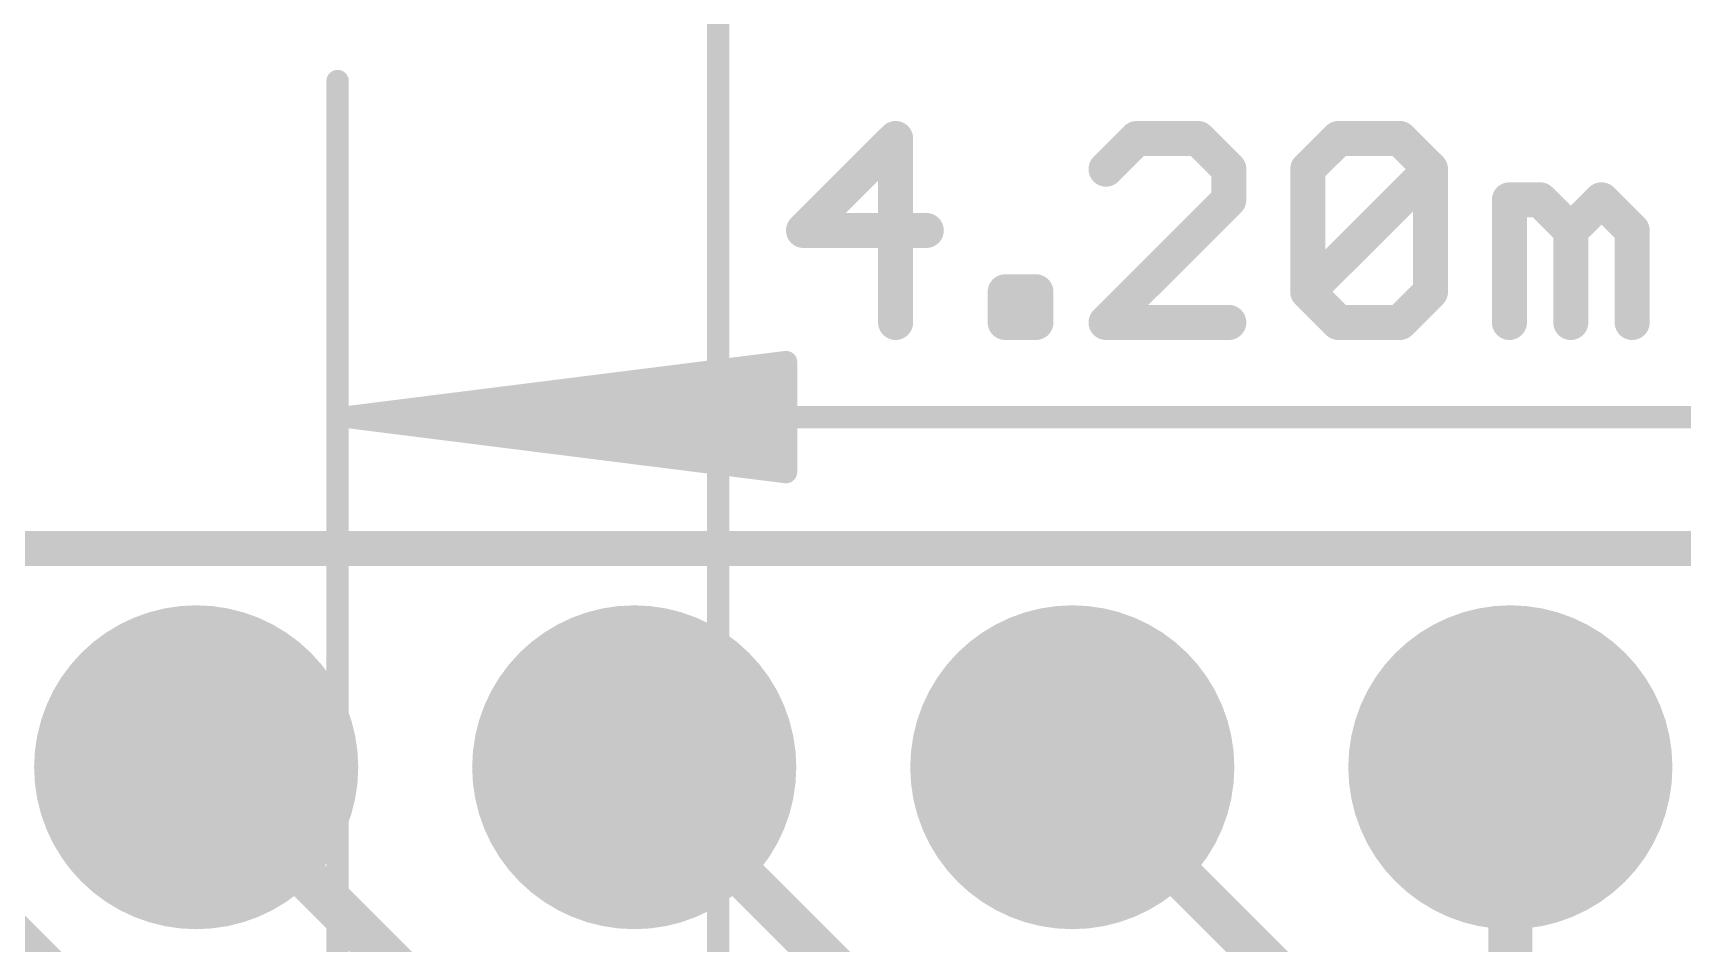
# Model space of a CAD drawing. Extents: x -40 to 67, y -21 to 32.
# Drawn here: x 10.48 to 20.05, y 18.54 to 23.82 of the extents above; entities that cross this region are included whole.
import ezdxf

# ---------------------------------------------------------------- set-up
doc = ezdxf.new("R2010")
doc.units = 0
for name, color, linetype in [('1', 12, 'CONTINUOUS'), ('16', 132, 'CONTINUOUS'), ('17', 110, 'CONTINUOUS'), ('20', 53, 'CONTINUOUS'), ('47', 253, 'CONTINUOUS'), ('51', 53, 'CONTINUOUS')]:
    doc.layers.add(name, color=color, linetype=linetype)

# ---------------------------------------------------------------- blocks, each defined once
blk = doc.blocks.new('RECT')
blk.add_solid([(-0.5, -0.5), (0.5, -0.5), (-0.5, 0.5), (0.5, 0.5)])
blk = doc.blocks.new('ROUNDP')
at = {"const_width": 0.5}
blk.add_lwpolyline([(0, -0.25, 1), (0, 0.25, 1), (0, -0.25)], format="xyb", dxfattribs=at)

msp = doc.modelspace()

# ---------------------------------------------------------------- linework, layer by layer
at = {"layer": '1', "const_width": 0.254}
for points in [[(15.494, 18.034), (13.97, 19.558)], [(18.542, 17.526), (16.51, 19.558)], [(19.05, 19.558), (19.05, 15.748)]]:
    msp.add_lwpolyline(points, dxfattribs=at)
at = {"layer": '1', "const_width": 0.127}
for points in [[(14.0149, 19.6029, 1), (13.9251, 19.5131)], [(16.5549, 19.6029, 1), (16.4651, 19.5131)], [(19.1135, 19.558, 1), (18.9865, 19.558)]]:
    msp.add_lwpolyline(points, format="xyb", dxfattribs=at)
at = {"layer": '16', "const_width": 0.254}
for points in [[(11.938, 17.018), (9.398, 19.558)], [(13.462, 17.526), (11.43, 19.558)]]:
    msp.add_lwpolyline(points, dxfattribs=at)
at = {"layer": '16', "const_width": 0.127}
msp.add_lwpolyline([(11.4749, 19.6029, 1), (11.3851, 19.5131)], format="xyb", dxfattribs=at)
at = {"layer": '20', "const_width": 0.2032}
msp.add_lwpolyline([(20.32, 20.828), (0, 20.828)], dxfattribs=at)
at = {"layer": '47'}
for points, const_width in [([(14.4572, 18.161), (14.4562, 26.9695)], 0.13), ([(12.25, 18.288), (12.25, 23.54)], 0.13), ([(15.4855, 23.2068), (14.9516, 22.673)], 0.2032), ([(15.4855, 22.1391), (15.4855, 23.2068)], 0.2032), ([(16.8836, 23.2068), (16.7057, 23.0289)], 0.2032), ([(17.2396, 23.2068), (16.8836, 23.2068)], 0.2032), ([(17.4175, 23.0289), (17.2396, 23.2068)], 0.2032), ([(17.8751, 23.0289), (18.053, 23.2068)], 0.2032), ([(18.053, 23.2068), (18.4089, 23.2068)], 0.2032), ([(18.4089, 23.2068), (18.5869, 23.0289)], 0.2032), ([(17.4175, 22.8509), (17.4175, 23.0289)], 0.2032), ([(17.8751, 22.3171), (17.8751, 23.0289)], 0.2032), ([(17.8751, 22.3171), (18.5869, 23.0289)], 0.2032), ([(18.5869, 23.0289), (18.5869, 22.3171)], 0.2032), ([(16.7057, 22.1391), (17.4175, 22.8509)], 0.2032), ([(19.0445, 22.1391), (19.0445, 22.8509)], 0.2032), ([(19.0445, 22.8509), (19.2224, 22.8509)], 0.2032), ([(19.2224, 22.8509), (19.4004, 22.673)], 0.2032), ([(19.4004, 22.673), (19.5783, 22.8509)], 0.2032), ([(19.5783, 22.8509), (19.7563, 22.673)], 0.2032), ([(14.9516, 22.673), (15.6634, 22.673)], 0.2032), ([(19.4004, 22.673), (19.4004, 22.1391)], 0.2032), ([(19.7563, 22.673), (19.7563, 22.1391)], 0.2032), ([(16.121, 22.1391), (16.121, 22.3171)], 0.2032), ([(16.121, 22.3171), (16.2989, 22.3171)], 0.2032), ([(16.2989, 22.3171), (16.2989, 22.1391)], 0.2032), ([(18.053, 22.1391), (17.8751, 22.3171)], 0.2032), ([(18.5869, 22.3171), (18.4089, 22.1391)], 0.2032), ([(16.2989, 22.1391), (16.121, 22.1391)], 0.2032), ([(17.4175, 22.1391), (16.7057, 22.1391)], 0.2032), ([(18.4089, 22.1391), (18.053, 22.1391)], 0.2032), ([(12.315, 21.59), (14.85, 21.9092)], 0.13), ([(12.315, 21.59), (14.85, 21.85)], 0.13), ([(14.85, 21.9092), (14.85, 21.2708)], 0.13), ([(12.315, 21.59), (14.85, 21.72)], 0.13), ([(12.315, 21.59), (21.4194, 21.59)], 0.13), ([(14.85, 21.2708), (12.315, 21.59)], 0.13), ([(14.85, 21.46), (12.315, 21.59)], 0.13), ([(14.85, 21.33), (12.315, 21.59)], 0.13)]:
    msp.add_lwpolyline(points, dxfattribs=dict(at, const_width=const_width))
for points, const_width in [([(12.2825, 23.54, 1), (12.2175, 23.54)], 0.065), ([(15.5363, 23.2068, 1), (15.4347, 23.2068)], 0.1016), ([(15.5214, 23.1709, 1), (15.4495, 23.2427)], 0.1016), ([(16.8836, 23.2576, 1), (16.8836, 23.156)], 0.1016), ([(16.9196, 23.1709, 1), (16.8477, 23.2427)], 0.1016), ([(17.2755, 23.2427, 1), (17.2036, 23.1709)], 0.1016), ([(17.2396, 23.156, 1), (17.2396, 23.2576)], 0.1016), ([(18.053, 23.2576, 1), (18.053, 23.156)], 0.1016), ([(18.089, 23.1709, 1), (18.0171, 23.2427)], 0.1016), ([(18.4449, 23.2427, 1), (18.373, 23.1709)], 0.1016), ([(18.4089, 23.156, 1), (18.4089, 23.2576)], 0.1016), ([(16.6698, 23.0648, 1), (16.7416, 22.9929)], 0.1016), ([(17.4683, 23.0289, 1), (17.3667, 23.0289)], 0.1016), ([(17.3816, 22.9929, 1), (17.4534, 23.0648)], 0.1016), ([(17.9259, 23.0289, 1), (17.8243, 23.0289)], 0.1016), ([(17.8392, 23.0648, 1), (17.911, 22.9929)], 0.1016), ([(18.6377, 23.0289, 1), (18.5361, 23.0289)], 0.1016), ([(18.6228, 22.9929, 1), (18.551, 23.0648)], 0.1016), ([(18.551, 22.9929, 1), (18.6228, 23.0648)], 0.1016), ([(17.3667, 22.8509, 1), (17.4683, 22.8509)], 0.1016), ([(17.4534, 22.815, 1), (17.3816, 22.8868)], 0.1016), ([(19.0953, 22.8509, 1), (18.9937, 22.8509)], 0.1016), ([(19.0445, 22.9017, 1), (19.0445, 22.8001)], 0.1016), ([(19.2584, 22.8868, 1), (19.1865, 22.815)], 0.1016), ([(19.2224, 22.8001, 1), (19.2224, 22.9017)], 0.1016), ([(19.6143, 22.8868, 1), (19.5424, 22.815)], 0.1016), ([(19.6143, 22.815, 1), (19.5424, 22.8868)], 0.1016), ([(14.9516, 22.7238, 1), (14.9516, 22.6222)], 0.1016), ([(15.6634, 22.6222, 1), (15.6634, 22.7238)], 0.1016), ([(19.4512, 22.673, 1), (19.3496, 22.673)], 0.1016), ([(19.8071, 22.673, 1), (19.7055, 22.673)], 0.1016), ([(14.9157, 22.7089, 1), (14.9875, 22.637)], 0.1016), ([(19.3645, 22.7089, 1), (19.4363, 22.637)], 0.1016), ([(19.3645, 22.637, 1), (19.4363, 22.7089)], 0.1016), ([(19.7204, 22.637, 1), (19.7922, 22.7089)], 0.1016), ([(16.1718, 22.3171, 1), (16.0702, 22.3171)], 0.1016), ([(16.121, 22.3679, 1), (16.121, 22.2663)], 0.1016), ([(16.3497, 22.3171, 1), (16.2481, 22.3171)], 0.1016), ([(16.2989, 22.2663, 1), (16.2989, 22.3679)], 0.1016), ([(17.911, 22.353, 1), (17.8392, 22.2811)], 0.1016), ([(17.8392, 22.353, 1), (17.911, 22.2811)], 0.1016), ([(18.6228, 22.2811, 1), (18.551, 22.353)], 0.1016), ([(17.8243, 22.3171, 1), (17.9259, 22.3171)], 0.1016), ([(18.5361, 22.3171, 1), (18.6377, 22.3171)], 0.1016), ([(16.121, 22.1899, 1), (16.121, 22.0883)], 0.1016), ([(16.2989, 22.0883, 1), (16.2989, 22.1899)], 0.1016), ([(16.7057, 22.1899, 1), (16.7057, 22.0883)], 0.1016), ([(16.6698, 22.175, 1), (16.7416, 22.1032)], 0.1016), ([(17.4175, 22.0883, 1), (17.4175, 22.1899)], 0.1016), ([(18.053, 22.1899, 1), (18.053, 22.0883)], 0.1016), ([(18.0171, 22.1032, 1), (18.089, 22.175)], 0.1016), ([(18.373, 22.175, 1), (18.4449, 22.1032)], 0.1016), ([(18.4089, 22.0883, 1), (18.4089, 22.1899)], 0.1016), ([(15.4347, 22.1391, 1), (15.5363, 22.1391)], 0.1016), ([(16.0702, 22.1391, 1), (16.1718, 22.1391)], 0.1016), ([(16.2481, 22.1391, 1), (16.3497, 22.1391)], 0.1016), ([(18.9937, 22.1391, 1), (19.0953, 22.1391)], 0.1016), ([(19.3496, 22.1391, 1), (19.4512, 22.1391)], 0.1016), ([(19.7055, 22.1391, 1), (19.8071, 22.1391)], 0.1016), ([(14.8825, 21.9092, 1), (14.8175, 21.9092)], 0.065), ([(14.8541, 21.877, 1), (14.8459, 21.9415)], 0.065), ([(14.8533, 21.8177, 1), (14.8467, 21.8823)], 0.065), ([(14.8517, 21.6875, 1), (14.8483, 21.7525)], 0.065), ([(12.315, 21.6225, 1), (12.315, 21.5575)], 0.065), ([(12.3191, 21.6222, 1), (12.3109, 21.5578)], 0.065), ([(12.3133, 21.6225, 1), (12.3167, 21.5575)], 0.065), ([(12.3167, 21.6225, 1), (12.3133, 21.5575)], 0.065), ([(12.3183, 21.6223, 1), (12.3117, 21.5577)], 0.065), ([(12.3117, 21.6223, 1), (12.3183, 21.5577)], 0.065), ([(12.3109, 21.6222, 1), (12.3191, 21.5578)], 0.065), ([(14.8483, 21.4275, 1), (14.8517, 21.4925)], 0.065), ([(14.8459, 21.2385, 1), (14.8541, 21.303)], 0.065), ([(14.8467, 21.2977, 1), (14.8533, 21.3623)], 0.065), ([(14.8175, 21.2708, 1), (14.8825, 21.2708)], 0.065)]:
    msp.add_lwpolyline(points, format="xyb", dxfattribs=dict(at, const_width=const_width))

# ---------------------------------------------------------------- block references
at = {"layer": '17', "xscale": 1.8796, "yscale": 1.8796, "rotation": 90}
for p in [(11.43, 19.558), (11.43, 19.558), (13.97, 19.558), (13.97, 19.558), (16.51, 19.558), (16.51, 19.558), (19.05, 19.558), (19.05, 19.558)]:
    msp.add_blockref('ROUNDP', p, dxfattribs=at)
at = {"layer": '51', "xscale": 0.508, "yscale": 0.508}
for p in [(11.43, 19.558), (13.97, 19.558), (16.51, 19.558), (19.05, 19.558)]:
    msp.add_blockref('RECT', p, dxfattribs=at)

doc.saveas('drawing.dxf')
